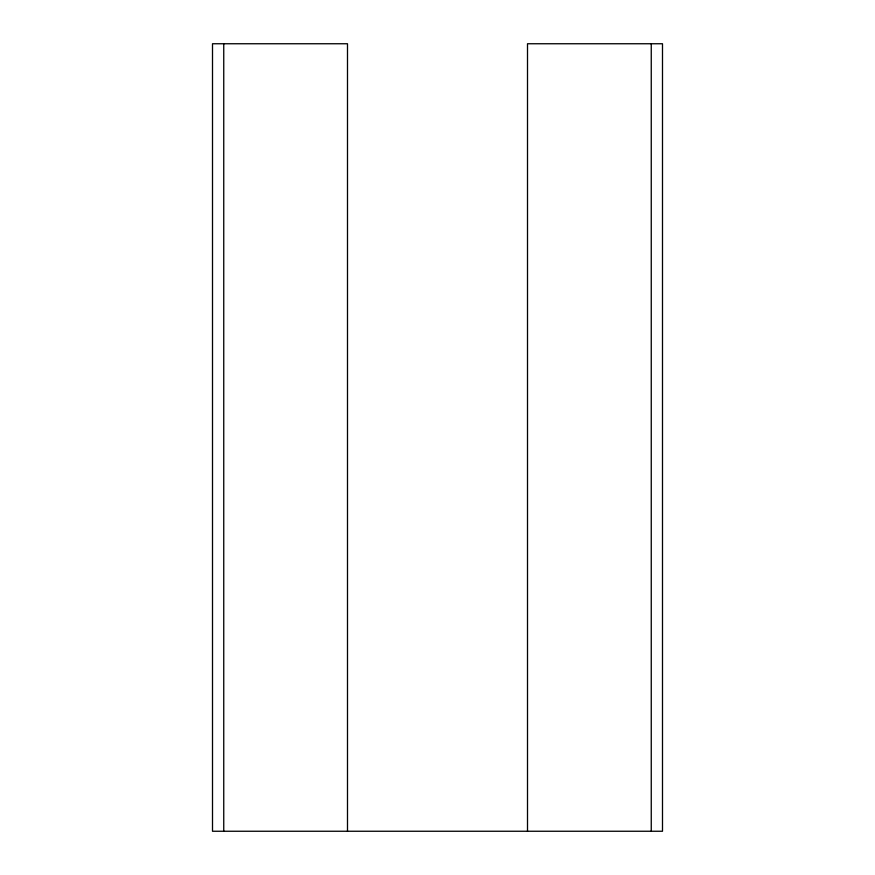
<?xml version="1.0" encoding="UTF-8"?>
<svg xmlns="http://www.w3.org/2000/svg" width="875" height="875" viewBox="0 0 875 875"><rect width="100%" height="100%" fill="white"/><g stroke="black" fill="none" stroke-linecap="round" stroke-linejoin="round"><path stroke-width="1.31" d="M651.252 43.75L651.252 831.25M527.505 831.25L527.505 43.75L662.495 43.75L662.495 831.25L212.505 831.25L212.505 43.75L347.495 43.75L347.495 831.25M223.748 43.75L223.748 831.25"/></g></svg>
